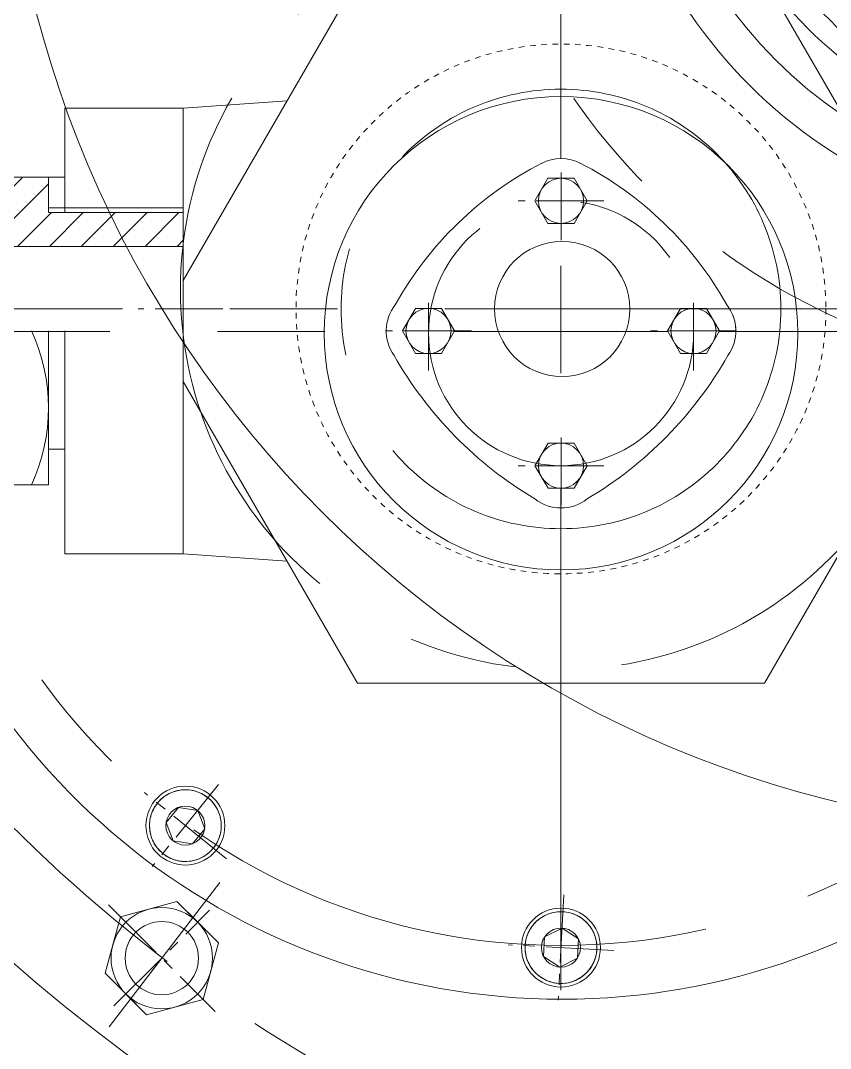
# Model space of a CAD drawing. Header units: inches. Extents: x 0 to 26418, y 0 to 20128.
# Drawn here: x 3872.7 to 4016.3, y 3494.4 to 3676.8 of the extents above; entities that cross this region are included whole.
import ezdxf

# ---------------------------------------------------------------- set-up
doc = ezdxf.new("R2010")
doc.units = ezdxf.units.IN
doc.header["$MEASUREMENT"] = 0
doc.set_wipeout_variables(frame=1)
for name, pattern in [('ACAD_ISO02W100', [15, 12, -3]), ('CENTER', [50.800000000000004, 31.75, -6.35, 6.35, -6.35]), ('点画线', [18, 12, -2, 2, -2]), ('虚线', [2, 1, -1])]:
    doc.linetypes.add(name, pattern=pattern)
for name, color, linetype, lineweight in [('CAXA1', 5, 'CENTER', 5), ('EB0', 7, 'Continuous', 5), ('中心线层', 5, 'CENTER', 5), ('剖面线层', 4, 'Continuous', 5), ('细实线层', 7, 'Continuous', 5), ('虚线层', 6, 'ACAD_ISO02W100', 5)]:
    doc.layers.add(name, color=color, linetype=linetype, lineweight=lineweight)

msp = doc.modelspace()

# ---------------------------------------------------------------- hatches: boundary and pattern name
at = {"layer": '剖面线层', "linetype": 'Continuous', "lineweight": 5}
h = msp.add_hatch(dxfattribs=at)
h.set_pattern_fill('无图案', scale=4, angle=45, style=0, pattern_type=0)
h.set_pattern_definition([(45, (3968.513173827108, 3625.584864939546), (-2.82842712474619, 2.82842712474619), [])])
edge = h.paths.add_edge_path(flags=0)
edge.add_line((3901.513173827108, 3636.681391284435), (3891.811693378047, 3636.681391284435))
edge.add_line((3901.513173827108, 3642.681391284435), (3901.513173827108, 3636.681391284435))
edge.add_line((3892.922441676397, 3642.681391284435), (3901.513173826177, 3642.681391284435))
edge.add_arc((3968.513173827108, 3625.584864939546), 77.49999999999335, 167.2557037164786, 171.7680417789474)
edge.add_line((3844.583173826475, 3636.681391284435), (3844.583173826475, 3638.564695275881))
edge.add_line((3891.811693377931, 3636.681391284435), (3844.583173826969, 3636.681391284435))
edge.add_arc((3968.513173827108, 3625.584864939546), 77.49999999999335, 167.2557037164786, 171.7680417789474)
edge.add_line((3880.513173826177, 3642.681391284435), (3892.922441676397, 3642.681391284435))
edge.add_line((3877.613173826735, 3642.681391284435), (3880.51317382673, 3642.681391284435))
edge.add_line((3877.613173826735, 3643.504729064572), (3877.613173826735, 3642.681391284464))
edge.add_line((3877.613173826735, 3648.961191503779), (3877.613173826735, 3643.504729064673))
edge.add_line((3864.613173826735, 3648.961191503779), (3877.613173826735, 3648.961191503779))
edge.add_line((3864.613173826735, 3646.581391284516), (3864.613173826735, 3648.961191503721))
edge.add_line((3860.613173826735, 3646.581391284516), (3864.613173826735, 3646.581391284516))
edge.add_line((3858.613173826735, 3646.581391284516), (3860.613173826735, 3646.581391284516))
edge.add_line((3842.613173826735, 3646.581391284516), (3858.613173826735, 3646.581391284516))
edge.add_line((3842.613173826735, 3645.931391284551), (3842.613173826735, 3646.581391284545))
edge.add_line((3842.613173826735, 3641.431391284493), (3842.613173826735, 3645.931391284493))
edge.add_line((3844.583173826475, 3641.431391284493), (3842.613173826473, 3641.431391284493))
edge.add_line((3844.583173826475, 3640.80361269954), (3844.583173826475, 3641.43139128458))
edge.add_arc((3843.620816003669, 3639.68415398766), 1.476252142177474, 310.6844470242543, 409.3155529757922)

# ---------------------------------------------------------------- linework, layer by layer
at = {"color": 7, "lineweight": 5}
for p, q in [((3901.513173827108, 3630.637460832525), (3932.428782002207, 3684.184864939697)), ((4004.597565651078, 3684.184864939697), (4035.513173826177, 3630.637460832525)), ((3901.513173827108, 3661.235100523842), (3880.513173826177, 3661.235100523842)), ((3880.513173826177, 3661.235100523842), (3880.513173826177, 3642.681391284435)), ((3901.513173827108, 3661.235100523842), (3919.938603617389, 3662.551241381251)), ((3901.513173827108, 3661.235100523842), (3901.513173827108, 3582.134629355493)), ((3880.513173826177, 3648.961191503779), (3864.613173826735, 3648.961191503779)), ((3877.613173826735, 3648.961191503779), (3877.613173826735, 3642.681391284435)), ((3877.613173826735, 3648.961191503779), (3877.613173826735, 3642.681391284435)), ((3877.613173826735, 3642.681391284435), (3901.513173827108, 3642.681391284435)), ((3837.479754858788, 3636.681391284435), (3901.509754859049, 3636.681391284435)), ((3877.613173826735, 3621.681391284493), (3877.613173826735, 3594.401591065206)), ((3880.513173826177, 3621.684864939639), (3880.513173826177, 3582.134629355493)), ((3932.428782002207, 3559.184864939639), (3901.513173827108, 3612.732269046811)), ((4035.513173826177, 3612.732269046811), (4004.597565651078, 3559.184864939639)), ((3880.513173826177, 3600.681391284551), (3877.613173826735, 3600.681391284551)), ((3877.613173826735, 3594.401591065206), (3864.613173826735, 3594.401591065206)), ((3901.513173827108, 3582.134629355493), (3880.513173826177, 3582.134629355493)), ((3901.513173827108, 3582.134629355493), (3919.938603617389, 3580.818488498085)), ((4004.597565651078, 3559.184864939639), (3932.428782002207, 3559.184864939639)), ((3897.893402860638, 3538.844891850295), (3897.640010839466, 3538.628474619688)), ((3898.157774019193, 3539.047750974872), (3897.893402860638, 3538.844891850295)), ((3898.432399692152, 3539.236495970615), (3898.157774019193, 3539.047750974872)), ((3898.71652715015, 3539.41060950064), (3898.432399692152, 3539.236495970615)), ((3899.009377618458, 3539.569614331977), (3898.71652715015, 3539.41060950064)), ((3899.310148416225, 3539.713074643555), (3899.009377618458, 3539.569614331977)), ((3899.618015150677, 3539.84059722033), (3899.310148416225, 3539.713074643555)), ((3899.932133980233, 3539.951832531818), (3899.618015150677, 3539.84059722033)), ((3900.251643926974, 3540.046475689957), (3899.932133980233, 3539.951832531818)), ((3900.57566923755, 3540.124267284217), (3900.251643926974, 3540.046475689957)), ((3900.903321779471, 3540.184994093416), (3900.57566923755, 3540.124267284217)), ((3901.233703481171, 3540.228489669605), (3900.903321779471, 3540.184994093416)), ((3901.56590878791, 3540.254634794296), (3901.233703481171, 3540.228489669605)), ((3901.899027149331, 3540.263357805595), (3901.56590878791, 3540.254634794296)), ((3902.232145510752, 3540.254634794296), (3901.899027149331, 3540.263357805595)), ((3902.56435081749, 3540.228489669605), (3902.232145510752, 3540.254634794296)), ((3902.894732519191, 3540.184994093416), (3902.56435081749, 3540.228489669605)), ((3903.222385061111, 3540.124267284217), (3902.894732519191, 3540.184994093416)), ((3903.546410371687, 3540.046475689957), (3903.222385061111, 3540.124267284217)), ((3903.865920318428, 3539.951832531818), (3903.546410371687, 3540.046475689957)), ((3904.180039147984, 3539.84059722033), (3903.865920318428, 3539.951832531818)), ((3904.487905882437, 3539.713074643555), (3904.180039147984, 3539.84059722033)), ((3904.788676680203, 3539.569614331977), (3904.487905882437, 3539.713074643555)), ((3905.081527149443, 3539.41060950064), (3904.788676680203, 3539.569614331977)), ((3905.365654607441, 3539.236495970615), (3905.081527149443, 3539.41060950064)), ((3905.6402802804, 3539.047750974872), (3905.365654607441, 3539.236495970615)), ((3905.904651438024, 3538.844891850295), (3905.6402802804, 3539.047750974872)), ((3906.158043459196, 3538.628474619688), (3905.904651438024, 3538.844891850295)), ((3905.904651438024, 3538.844891850295), (3905.904651438024, 3538.844891850295)), ((3896.386775454644, 3537.080857805658), (3896.227770622957, 3536.78800733636)), ((3896.560888984378, 3537.364985263423), (3896.386775454644, 3537.080857805658)), ((3896.749633980121, 3537.63961093644), (3896.560888984378, 3537.364985263423)), ((3896.952493105221, 3537.903982094588), (3896.749633980121, 3537.63961093644)), ((3897.168910334956, 3538.157374115003), (3896.952493105221, 3537.903982094588)), ((3896.952493105221, 3537.903982094588), (3896.952493105221, 3537.903982094588)), ((3897.398292487625, 3538.399092467892), (3897.168910334956, 3538.157374115003)), ((3897.640010839466, 3538.628474619688), (3897.398292487625, 3538.399092467892)), ((3900.6576041562, 3537.132375268889), (3898.477574373733, 3534.440262688598)), ((3904.079056932729, 3536.590470385953), (3900.6576041562, 3537.132375268889)), ((3906.399761811968, 3538.399092467892), (3906.158043459196, 3538.628474619688)), ((3906.629143963706, 3538.157374115003), (3906.399761811968, 3538.399092467892)), ((3906.845561194371, 3537.903982094588), (3906.629143963706, 3538.157374115003)), ((3907.04842031854, 3537.63961093644), (3906.845561194371, 3537.903982094588)), ((3907.237165314283, 3537.364985263423), (3907.04842031854, 3537.63961093644)), ((3907.411278844949, 3537.080857805658), (3907.237165314283, 3537.364985263423)), ((3907.570283675704, 3536.78800733636), (3907.411278844949, 3537.080857805658)), ((3895.673117670368, 3535.221715717617), (3895.612390861984, 3534.894063175522)), ((3895.750909265269, 3535.545741027786), (3895.673117670368, 3535.221715717617)), ((3895.845552423175, 3535.865250974702), (3895.750909265269, 3535.545741027786)), ((3895.95678773443, 3536.179369804549), (3895.845552423175, 3535.865250974702)), ((3896.084310311962, 3536.487236538826), (3895.95678773443, 3536.179369804549)), ((3896.227770622957, 3536.78800733636), (3896.084310311962, 3536.487236538826)), ((3904.079056932729, 3536.590470385953), (3905.320479924928, 3533.356452922552)), ((3907.713743987631, 3536.487236538826), (3907.570283675704, 3536.78800733636)), ((3907.841266564231, 3536.179369804549), (3907.713743987631, 3536.487236538826)), ((3907.952501875486, 3535.865250974702), (3907.841266564231, 3536.179369804549)), ((3908.047145034324, 3535.545741027786), (3907.952501875486, 3535.865250974702)), ((3908.124936628293, 3535.221715717617), (3908.047145034324, 3535.545741027786)), ((3908.185663437609, 3534.894063175522), (3908.124936628293, 3535.221715717617)), ((3895.542750161279, 3534.231476167025), (3895.534027150039, 3533.898357805662)), ((3895.534027150039, 3533.898357805662), (3895.542750161279, 3533.565239444183)), ((3895.568895285156, 3534.563681474346), (3895.542750161279, 3534.231476167025)), ((3895.542750161279, 3533.565239444183), (3895.568895285156, 3533.233034136979)), ((3895.612390861984, 3534.894063175522), (3895.568895285156, 3534.563681474346)), ((3899.718997366864, 3531.206245225371), (3898.477574373733, 3534.440262688598)), ((3899.718997366864, 3531.206245225371), (3898.477574373733, 3534.440262688598)), ((3905.320479924928, 3533.356452922552), (3903.140450142462, 3530.664340342261)), ((3908.229159013506, 3534.563681474346), (3908.185663437609, 3534.894063175522)), ((3908.255304138314, 3534.231476167025), (3908.229159013506, 3534.563681474346)), ((3908.229159013506, 3533.233034136979), (3908.255304138314, 3533.565239444183)), ((3908.264027149554, 3533.898357805662), (3908.255304138314, 3534.231476167025)), ((3908.255304138314, 3533.565239444183), (3908.264027149554, 3533.898357805662)), ((3895.568895285156, 3533.233034136979), (3895.612390861984, 3532.902652435628)), ((3895.612390861984, 3532.902652435628), (3895.673117670368, 3532.574999893591)), ((3895.673117670368, 3532.574999893591), (3895.750909265269, 3532.250974583597)), ((3895.750909265269, 3532.250974583597), (3895.845552423175, 3531.931464636448)), ((3895.845552423175, 3531.931464636448), (3895.95678773443, 3531.617345806834)), ((3895.95678773443, 3531.617345806834), (3896.084310311962, 3531.309479072323)), ((3907.713743987631, 3531.309479072323), (3907.841266564231, 3531.617345806834)), ((3907.841266564231, 3531.617345806834), (3907.952501875486, 3531.931464636448)), ((3907.952501875486, 3531.931464636448), (3908.047145034324, 3532.250974583597)), ((3908.047145034324, 3532.250974583597), (3908.124936628293, 3532.574999893591)), ((3908.124936628293, 3532.574999893591), (3908.185663437609, 3532.902652435628)), ((3908.185663437609, 3532.902652435628), (3908.229159013506, 3533.233034136979)), ((3896.084310311962, 3531.309479072323), (3896.227770622957, 3531.00870827479)), ((3896.227770622957, 3531.00870827479), (3896.386775454644, 3530.715857805492)), ((3896.386775454644, 3530.715857805492), (3896.560888984378, 3530.431730347785)), ((3896.560888984378, 3530.431730347785), (3896.749633980121, 3530.157104674709)), ((3896.749633980121, 3530.157104674709), (3896.952493105221, 3529.89273351662)), ((3896.952493105221, 3529.89273351662), (3897.168910334956, 3529.639341496147)), ((3899.718997366864, 3531.206245225371), (3903.140450142462, 3530.664340342261)), ((3906.629143963706, 3529.639341496147), (3906.845561194371, 3529.89273351662)), ((3906.845561194371, 3529.89273351662), (3907.04842031854, 3530.157104674709)), ((3906.845561194371, 3529.89273351662), (3906.845561194371, 3529.89273351662)), ((3907.04842031854, 3530.157104674709), (3907.237165314283, 3530.431730347785)), ((3907.237165314283, 3530.431730347785), (3907.411278844949, 3530.715857805492)), ((3907.411278844949, 3530.715857805492), (3907.570283675704, 3531.00870827479)), ((3907.570283675704, 3531.00870827479), (3907.713743987631, 3531.309479072323)), ((3897.168910334956, 3529.639341496147), (3897.398292487625, 3529.397623143258)), ((3897.398292487625, 3529.397623143258), (3897.640010839466, 3529.168240991462)), ((3897.640010839466, 3529.168240991462), (3897.893402860638, 3528.951823760913)), ((3897.893402860638, 3528.951823760913), (3898.157774019193, 3528.748964636453)), ((3898.157774019193, 3528.748964636453), (3898.432399692152, 3528.56021964071)), ((3898.432399692152, 3528.56021964071), (3898.71652715015, 3528.38610611051)), ((3898.71652715015, 3528.38610611051), (3899.009377618458, 3528.227101279173)), ((3899.009377618458, 3528.227101279173), (3899.310148416225, 3528.083640967769)), ((3899.310148416225, 3528.083640967769), (3899.618015150677, 3527.956118391053)), ((3899.618015150677, 3527.956118391053), (3899.932133980233, 3527.844883079332)), ((3903.865920318428, 3527.844883079332), (3904.180039147984, 3527.956118391053)), ((3904.180039147984, 3527.956118391053), (3904.487905882437, 3528.083640967769)), ((3904.487905882437, 3528.083640967769), (3904.788676680203, 3528.227101279173)), ((3904.788676680203, 3528.227101279173), (3905.081527149443, 3528.38610611051)), ((3905.081527149443, 3528.38610611051), (3905.365654607441, 3528.56021964071)), ((3905.365654607441, 3528.56021964071), (3905.6402802804, 3528.748964636453)), ((3905.6402802804, 3528.748964636453), (3905.904651438024, 3528.951823760913)), ((3905.904651438024, 3528.951823760913), (3906.158043459196, 3529.168240991462)), ((3906.158043459196, 3529.168240991462), (3906.399761811968, 3529.397623143258)), ((3906.399761811968, 3529.397623143258), (3906.629143963706, 3529.639341496147)), ((3899.932133980233, 3527.844883079332), (3900.251643926974, 3527.750239921193)), ((3900.251643926974, 3527.750239921193), (3900.57566923755, 3527.672448326933)), ((3900.57566923755, 3527.672448326933), (3900.903321779471, 3527.611721517734)), ((3900.903321779471, 3527.611721517734), (3901.233703481171, 3527.568225941545)), ((3901.233703481171, 3527.568225941545), (3901.56590878791, 3527.542080816912)), ((3901.56590878791, 3527.542080816912), (3901.899027149331, 3527.533357805555)), ((3901.899027149331, 3527.533357805555), (3902.232145510752, 3527.542080816912)), ((3902.232145510752, 3527.542080816912), (3902.56435081749, 3527.568225941545)), ((3902.56435081749, 3527.568225941545), (3902.894732519191, 3527.611721517734)), ((3902.894732519191, 3527.611721517734), (3903.222385061111, 3527.672448326933)), ((3903.222385061111, 3527.672448326933), (3903.546410371687, 3527.750239921193)), ((3903.546410371687, 3527.750239921193), (3903.865920318428, 3527.844883079332)), ((3900.40749198864, 3520.422937703884), (3890.369296344135, 3517.733211287338)), ((3890.369296344135, 3517.733211287338), (3895.388394166853, 3519.078074495524)), ((3895.388394166853, 3519.078074495524), (3900.40749198864, 3520.422937703884)), ((3895.388394166853, 3519.078074495524), (3895.388394166853, 3519.078074495524)), ((3900.40749198864, 3520.422937703884), (3900.40749198864, 3520.422937703884)), ((3900.40749198864, 3520.422937703884), (3904.081726603348, 3516.7487030897)), ((3907.755961217124, 3513.074468475458), (3900.40749198864, 3520.422937703884)), ((3890.369296344135, 3517.733211287338), (3887.679569928113, 3507.695015642542)), ((3889.024433136124, 3512.714113464969), (3890.369296344135, 3517.733211287338)), ((3890.369296344135, 3517.733211287338), (3890.369296344135, 3517.733211287338)), ((3964.254157517243, 3516.98422631672), (3964.012439164471, 3516.754844164691)), ((3964.507549537484, 3517.200643547095), (3964.254157517243, 3516.98422631672)), ((3964.771920696039, 3517.403502671671), (3964.507549537484, 3517.200643547095)), ((3965.046546368997, 3517.592247667472), (3964.771920696039, 3517.403502671671)), ((3965.330673826996, 3517.766361197498), (3965.046546368997, 3517.592247667472)), ((3965.623524296235, 3517.92536602901), (3965.330673826996, 3517.766361197498)), ((3965.924295093071, 3518.068826340413), (3965.623524296235, 3517.92536602901)), ((3966.232161827523, 3518.196348917129), (3965.924295093071, 3518.068826340413)), ((3966.546280657079, 3518.307584228617), (3966.232161827523, 3518.196348917129)), ((3966.865790604752, 3518.402227386815), (3966.546280657079, 3518.307584228617)), ((3967.189815914396, 3518.480018981075), (3966.865790604752, 3518.402227386815)), ((3967.517468456317, 3518.540745790274), (3967.189815914396, 3518.480018981075)), ((3967.847850158017, 3518.584241366404), (3967.517468456317, 3518.540745790274)), ((3968.180055464756, 3518.610386491096), (3967.847850158017, 3518.584241366404)), ((3968.513173827108, 3518.619109502452), (3968.180055464756, 3518.610386491096)), ((3968.846292188529, 3518.610386491096), (3968.513173827108, 3518.619109502452)), ((3969.178497495267, 3518.584241366404), (3968.846292188529, 3518.610386491096)), ((3968.846292188529, 3518.610386491096), (3968.846292188529, 3518.610386491096)), ((3969.508879196968, 3518.540745790274), (3969.178497495267, 3518.584241366404)), ((3969.836531738888, 3518.480018981075), (3969.508879196968, 3518.540745790274)), ((3970.160557048533, 3518.402227386815), (3969.836531738888, 3518.480018981075)), ((3970.480066996206, 3518.307584228617), (3970.160557048533, 3518.402227386815)), ((3970.794185825761, 3518.196348917129), (3970.480066996206, 3518.307584228617)), ((3971.102052560214, 3518.068826340413), (3970.794185825761, 3518.196348917129)), ((3971.402823357981, 3517.92536602901), (3971.102052560214, 3518.068826340413)), ((3971.69567382722, 3517.766361197498), (3971.402823357981, 3517.92536602901)), ((3971.979801285218, 3517.592247667472), (3971.69567382722, 3517.766361197498)), ((3972.254426958177, 3517.403502671671), (3971.979801285218, 3517.592247667472)), ((3972.518798115801, 3517.200643547095), (3972.254426958177, 3517.403502671671)), ((3972.772190136041, 3516.98422631672), (3972.518798115801, 3517.200643547095)), ((3973.013908488814, 3516.754844164691), (3972.772190136041, 3516.98422631672)), ((3904.081726603348, 3516.7487030897), (3904.081726603348, 3516.7487030897)), ((3904.081726603348, 3516.7487030897), (3907.755961217124, 3513.074468475458)), ((3962.841917299803, 3515.143759033393), (3962.698456988808, 3514.842988235626)), ((3963.00092213149, 3515.436609502457), (3962.841917299803, 3515.143759033393)), ((3963.175035662156, 3515.720736960398), (3963.00092213149, 3515.436609502457)), ((3963.363780656967, 3515.995362633298), (3963.175035662156, 3515.720736960398)), ((3963.566639782067, 3516.259733791388), (3963.363780656967, 3515.995362633298)), ((3963.783057012733, 3516.513125811861), (3963.566639782067, 3516.259733791388)), ((3964.012439164471, 3516.754844164691), (3963.783057012733, 3516.513125811861)), ((3968.694470897455, 3515.713463686739), (3965.607933757964, 3514.140794463264)), ((3968.694470897455, 3515.713463686739), (3971.599710966598, 3513.82677872582)), ((3973.243290640552, 3516.513125811861), (3973.013908488814, 3516.754844164691)), ((3973.459707871217, 3516.259733791388), (3973.243290640552, 3516.513125811861)), ((3973.662566996317, 3515.995362633298), (3973.459707871217, 3516.259733791388)), ((3973.851311991129, 3515.720736960398), (3973.662566996317, 3515.995362633298)), ((3974.025425521795, 3515.436609502457), (3973.851311991129, 3515.720736960398)), ((3974.184430353481, 3515.143759033393), (3974.025425521795, 3515.436609502457)), ((3974.327890664477, 3514.842988235626), (3974.184430353481, 3515.143759033393)), ((3962.287264348146, 3513.577467414417), (3962.22653753883, 3513.24981487238)), ((3962.365055942114, 3513.901492724585), (3962.287264348146, 3513.577467414417)), ((3962.459699100953, 3514.221002671734), (3962.365055942114, 3513.901492724585)), ((3962.570934412207, 3514.535121501348), (3962.459699100953, 3514.221002671734)), ((3962.698456988808, 3514.842988235626), (3962.570934412207, 3514.535121501348)), ((3965.607933757964, 3514.140794463264), (3965.426636686686, 3510.681440279045)), ((3971.599710966598, 3513.82677872582), (3971.418413896251, 3510.367424541543)), ((3974.455413241077, 3514.535121501348), (3974.327890664477, 3514.842988235626)), ((3974.566648553263, 3514.221002671734), (3974.455413241077, 3514.535121501348)), ((3974.66129171117, 3513.901492724585), (3974.566648553263, 3514.221002671734)), ((3974.739083305139, 3513.577467414417), (3974.66129171117, 3513.901492724585)), ((3974.799810114454, 3513.24981487238), (3974.739083305139, 3513.577467414417)), ((3887.679569928113, 3507.695015642542), (3889.024433136124, 3512.714113464969)), ((3889.024433136124, 3512.714113464969), (3889.024433136124, 3512.714113464969)), ((3905.066234801102, 3503.03627283072), (3907.755961217124, 3513.074468475458)), ((3907.755961217124, 3513.074468475458), (3906.411098009113, 3508.055370653089)), ((3907.755961217124, 3513.074468475458), (3907.755961217124, 3513.074468475458)), ((3962.156896838125, 3512.587227863999), (3962.148173826884, 3512.25410950252)), ((3962.148173826884, 3512.25410950252), (3962.156896838125, 3511.920991140983)), ((3962.183041962001, 3512.919433171203), (3962.156896838125, 3512.587227863999)), ((3962.156896838125, 3512.587227863999), (3962.156896838125, 3512.587227863999)), ((3962.156896838125, 3511.920991140983), (3962.183041962001, 3511.588785833836)), ((3962.22653753883, 3513.24981487238), (3962.183041962001, 3512.919433171203)), ((3962.183041962001, 3511.588785833836), (3962.22653753883, 3511.258404132427)), ((3974.843305690352, 3512.919433171203), (3974.799810114454, 3513.24981487238)), ((3974.799810114454, 3511.258404132427), (3974.843305690352, 3511.588785833836)), ((3974.869450816091, 3512.587227863999), (3974.843305690352, 3512.919433171203)), ((3974.843305690352, 3511.588785833836), (3974.869450816091, 3511.920991140983)), ((3974.878173827331, 3512.25410950252), (3974.869450816091, 3512.587227863999)), ((3974.869450816091, 3511.920991140983), (3974.878173827331, 3512.25410950252)), ((3974.869450816091, 3511.920991140983), (3974.869450816091, 3511.920991140983)), ((3962.22653753883, 3511.258404132427), (3962.287264348146, 3510.93075159039)), ((3962.287264348146, 3510.93075159039), (3962.365055942114, 3510.606726280396)), ((3962.365055942114, 3510.606726280396), (3962.459699100021, 3510.287216333306)), ((3962.459699100021, 3510.287216333306), (3962.570934412207, 3509.973097503634)), ((3962.570934412207, 3509.973097503634), (3962.698456988808, 3509.665230769356)), ((3962.698456988808, 3509.665230769356), (3962.841917299803, 3509.364459971647)), ((3968.33187675583, 3508.794755318243), (3965.426636686686, 3510.681440279045)), ((3968.33187675583, 3508.794755318243), (3965.426636686686, 3510.681440279045)), ((3968.33187675583, 3508.794755318243), (3971.418413896251, 3510.367424541543)), ((3974.184430353481, 3509.364459971647), (3974.327890664477, 3509.665230769356)), ((3974.327890664477, 3509.665230769356), (3974.455413241077, 3509.973097503634)), ((3974.455413241077, 3509.973097503634), (3974.566648553263, 3510.287216333306)), ((3974.566648553263, 3510.287216333306), (3974.66129171117, 3510.606726280396)), ((3974.66129171117, 3510.606726280396), (3974.739083305139, 3510.93075159039)), ((3974.739083305139, 3510.93075159039), (3974.799810114454, 3511.258404132427)), ((3906.411098009113, 3508.055370653089), (3905.066234801102, 3503.03627283072)), ((3906.411098009113, 3508.055370653089), (3906.411098009113, 3508.055370653089)), ((3962.841917299803, 3509.364459971647), (3963.00092213149, 3509.071609502525)), ((3963.00092213149, 3509.071609502525), (3963.175035662156, 3508.787482044584)), ((3963.175035662156, 3508.787482044584), (3963.363780656967, 3508.512856371567)), ((3963.363780656967, 3508.512856371567), (3963.566639782067, 3508.248485213419)), ((3963.566639782067, 3508.248485213419), (3963.783057012733, 3507.995093193004)), ((3963.783057012733, 3507.995093193004), (3964.012439164471, 3507.75337484029)), ((3973.013908488814, 3507.75337484029), (3973.243290640552, 3507.995093193004)), ((3973.243290640552, 3507.995093193004), (3973.459707871217, 3508.248485213419)), ((3973.459707871217, 3508.248485213419), (3973.662566996317, 3508.512856371567)), ((3973.662566996317, 3508.512856371567), (3973.851311991129, 3508.787482044584)), ((3973.851311991129, 3508.787482044584), (3974.025425521795, 3509.071609502525)), ((3974.025425521795, 3509.071609502525), (3974.184430353481, 3509.364459971647)), ((3891.35380454189, 3504.020781028358), (3887.679569928113, 3507.695015642542)), ((3887.679569928113, 3507.695015642542), (3887.679569928113, 3507.695015642542)), ((3887.679569928113, 3507.695015642542), (3895.028039155666, 3500.346546414175)), ((3964.012439164471, 3507.75337484029), (3964.254157517243, 3507.523992688261)), ((3964.254157517243, 3507.523992688261), (3964.507549537484, 3507.307575457712)), ((3964.507549537484, 3507.307575457712), (3964.771920696039, 3507.104716333311)), ((3964.771920696039, 3507.104716333311), (3965.046546368997, 3506.915971337509)), ((3965.046546368997, 3506.915971337509), (3965.330673826996, 3506.741857807368)), ((3965.330673826996, 3506.741857807368), (3965.623524296235, 3506.58285297603)), ((3965.623524296235, 3506.58285297603), (3965.924295093071, 3506.439392664627)), ((3965.924295093071, 3506.439392664627), (3966.232161827523, 3506.311870087852)), ((3966.232161827523, 3506.311870087852), (3966.546280657079, 3506.20063477619)), ((3966.546280657079, 3506.20063477619), (3966.865790604752, 3506.105991618225)), ((3966.865790604752, 3506.105991618225), (3967.189815914396, 3506.028200023732)), ((3967.189815914396, 3506.028200023732), (3967.517468456317, 3505.967473214533)), ((3969.508879196968, 3505.967473214533), (3969.836531738888, 3506.028200023732)), ((3969.836531738888, 3506.028200023732), (3970.160557048533, 3506.105991618225)), ((3970.160557048533, 3506.105991618225), (3970.480066996206, 3506.20063477619)), ((3970.480066996206, 3506.20063477619), (3970.794185825761, 3506.311870087852)), ((3970.794185825761, 3506.311870087852), (3971.102052560214, 3506.439392664627)), ((3971.102052560214, 3506.439392664627), (3971.402823357981, 3506.58285297603)), ((3971.402823357981, 3506.58285297603), (3971.69567382722, 3506.741857807368)), ((3971.69567382722, 3506.741857807368), (3971.979801285218, 3506.915971337509)), ((3971.979801285218, 3506.915971337509), (3972.254426958177, 3507.104716333311)), ((3972.254426958177, 3507.104716333311), (3972.518798115801, 3507.307575457712)), ((3972.518798115801, 3507.307575457712), (3972.772190136041, 3507.523992688261)), ((3972.772190136041, 3507.523992688261), (3973.013908488814, 3507.75337484029)), ((3967.517468456317, 3505.967473214533), (3967.847850158017, 3505.923977638403)), ((3967.847850158017, 3505.923977638403), (3968.180055464756, 3505.897832513711)), ((3968.180055464756, 3505.897832513711), (3968.513173827108, 3505.889109502355)), ((3968.513173827108, 3505.889109502355), (3968.846292188529, 3505.897832513711)), ((3968.846292188529, 3505.897832513711), (3969.178497495267, 3505.923977638403)), ((3969.178497495267, 3505.923977638403), (3969.508879196968, 3505.967473214533)), ((3895.028039155666, 3500.346546414175), (3891.35380454189, 3504.020781028358)), ((3895.028039155666, 3500.346546414175), (3905.066234801102, 3503.03627283072)), ((3905.066234801102, 3503.03627283072), (3900.047136977453, 3501.69140962236)), ((3905.066234801102, 3503.03627283072), (3905.066234801102, 3503.03627283072)), ((3900.047136977453, 3501.69140962236), (3895.028039155666, 3500.346546414175)), ((3900.047136977453, 3501.69140962236), (3900.047136977453, 3501.69140962236)), ((3895.028039155666, 3500.346546414175), (3895.028039155666, 3500.346546414175))]:
    msp.add_line(p, q, dxfattribs=at)
for centre, radius in [((4063.517564495232, 3726.75108229827), 87), ((4063.517564495232, 3726.661349208368), 80.5), ((3968.520354243133, 3621.276327401324), 41.99999999999999), ((3968.722011006575, 3625.584864939546), 12), ((3901.899027149331, 3533.898357805662), 7), ((3901.899027149331, 3533.898357805662), 3.464101615137754), ((3897.717765572619, 3510.384742058913), 8.999999999999998), ((3968.513173827108, 3512.25410950252), 7), ((3897.717765572619, 3510.384742058913), 6.499999999999999), ((3968.513173827108, 3512.25410950252), 3.464101615137754)]:
    msp.add_circle(centre, radius, dxfattribs=at)
for centre, radius, start, end in [((4063.778254434604, 3976.786161179521), 582.5000000000001, 301.3557931603836, 238.5850138831211), ((4063.248093216818, 3976.786161179521), 546.0000000000002, 303.5084241425386, 236.5560396315401), ((4063.517564495232, 3726.786161179579), 289.9999999999993, 148.6687488314908, 31.33325685729969), ((3968.520414224964, 3644.776327401382), 7.502548074530647, 62.46705809617345, 117.5329419038266), ((3945.023905637812, 3621.684864939639), 7.502548074530735, 141.8729068331067, 215.4367905837183), ((3992.016319518115, 3621.684850773291), 7.50303140628839, 324.5659686932902, 38.1243338957857), ((3992.016802849386, 3621.684864939639), 7.502548074531023, 358.3404498498127, 22.16227321647643), ((3845.105361326735, 3608.041491174879), 32.50781249999906, 335.1913976050892, 24.80860239491084), ((3968.520414224964, 3597.776327401441), 7.502548074530865, 231.8761808692872, 308.1238191307127), ((3901.899027149331, 3533.898357805662), 6.364999999999999, 51.0000000025958, 231.0000000025958), ((3901.899027149331, 3533.898357805662), 6.364999999999999, 231.0000000025958, 51.0000000025958), ((3968.513173827108, 3512.25410950252), 6.365000000000002, 86.99999999955851, 266.9999999995585), ((3968.513173827108, 3512.25410950252), 6.364999999999999, 266.9999999995585, 86.99999999955851)]:
    msp.add_arc(centre, radius, start, end, dxfattribs=at)
msp.add_point((3968.513173827108, 3625.584864939546), dxfattribs=at)
at = {"layer": 'CAXA1', "linetype": 'CENTER', "lineweight": 5, "ltscale": 3}
for p, q in [((3968.513173827108, 3747.560201183701), (3968.513173827108, 3504.697274154675)), ((3793.271959036726, 3621.584864939662), (4163.959446879242, 3621.584864939662)), ((3907.994294194642, 3523.777374905226), (3888.352077456329, 3498.179139672412))]:
    msp.add_line(p, q, dxfattribs=at)
for centre, radius in [((4063.778254434604, 3976.786161179521), 565), ((4063.517564495232, 3726.661349208368), 112.5), ((4063.517564495232, 3726.661349208368), 72.49999999999999), ((3968.513173827108, 3626.128737669188), 113.5), ((3968.513173827108, 3629.079943820875), 67.5)]:
    msp.add_circle(centre, radius, dxfattribs=at)
msp.add_arc((4063.517564495232, 3726.786161179579), 272.5000000000001, 148.6692551225773, 31.33337963512468, dxfattribs=at)
at = {"layer": '中心线层', "color": 7, "linetype": '点画线', "lineweight": 5}
for p, q in [((3908.513173826177, 3625.584864939546), (3893.513173827108, 3625.584864939546)), ((3968.512011006612, 3568.68486495227), (3968.512011006612, 3548.084864939604)), ((3907.792612612385, 3541.17632973466), (3896.005441687208, 3526.620385876548)), ((3909.17699907827, 3528.004772343423), (3894.621055220392, 3539.791943267727)), ((3969.003300056931, 3521.606275095471), (3968.023047596354, 3502.901943909511)), ((3888.247976000559, 3519.854531630973), (3907.187555144679, 3500.914952487027)), ((3889.232484198313, 3501.899460684724), (3906.203046946924, 3518.87002343316)), ((3977.865339419942, 3511.763983272173), (3959.161008233342, 3512.744235732634))]:
    msp.add_line(p, q, dxfattribs=at)
at = {"layer": '细实线层', "color": 7, "linetype": 'Continuous', "lineweight": 5}
msp.add_line((3877.613173826735, 3643.504729064572), (3901.513173827108, 3643.504729064572), dxfattribs=at)
at = {"layer": '虚线层', "color": 7, "linetype": '虚线', "lineweight": 5}
msp.add_arc((4063.248093216818, 3976.786161179521), 546.0000000000036, 236.5560396315401, 303.5084241425386, dxfattribs=at)

# ---------------------------------------------------------------- next in the draw order: wipeouts: each hides what was drawn before it
at = {"color": 7, "lineweight": 5}
for points in [[(3968.5167940251163, 3640.776327131648), (3970.8261951018744, 3640.776327131648), (3970.8261951018744, 3640.776327131648), (3971.9808956402535, 3642.776327131648), (3971.9808956402535, 3642.776327131648), (3973.1355961786335, 3644.776327131648), (3973.1355961786335, 3644.776327131648), (3971.9808956402535, 3646.776327131648), (3971.9808956402535, 3646.776327131648), (3970.8261951018744, 3648.776327131648), (3970.8261951018744, 3648.776327131648), (3968.5167940251163, 3648.776327131648), (3968.5167940251163, 3648.776327131648), (3966.207392948357, 3648.776327131648), (3966.207392948357, 3648.776327131648), (3965.052692409978, 3646.776327131648), (3965.052692409978, 3646.776327131648), (3963.897991871599, 3644.776327131648), (3963.897991871599, 3644.776327131648), (3965.052692409978, 3642.776327131648), (3965.052692409978, 3642.776327131648), (3966.207392948357, 3640.776327131648), (3966.207392948357, 3640.776327131648)], [(3945.0239056378223, 3617.684864939581), (3947.3333067145813, 3617.684864939581), (3947.3333067145813, 3617.684864939581), (3948.4880072529604, 3619.684864939581), (3948.4880072529604, 3619.684864939581), (3949.6427077913395, 3621.684864939581), (3949.6427077913395, 3621.684864939581), (3948.4880072529604, 3623.684864939581), (3948.4880072529604, 3623.684864939581), (3947.3333067145813, 3625.684864939581), (3947.3333067145813, 3625.684864939581), (3945.0239056378223, 3625.684864939581), (3945.0239056378223, 3625.684864939581), (3942.714504561064, 3625.684864939581), (3942.714504561064, 3625.684864939581), (3941.559804022685, 3623.684864939581), (3941.559804022685, 3623.684864939581), (3940.405103484306, 3621.684864939581), (3940.405103484306, 3621.684864939581), (3941.559804022685, 3619.684864939581), (3941.559804022685, 3619.684864939581), (3942.714504561064, 3617.684864939581), (3942.714504561064, 3617.684864939581)], [(3992.0163195171963, 3617.684850773233), (3994.3257205939544, 3617.684850773233), (3994.3257205939544, 3617.684850773233), (3995.4804211323335, 3619.684850773233), (3995.4804211323335, 3619.684850773233), (3996.6351216707126, 3621.684850773233), (3996.6351216707126, 3621.684850773233), (3995.4804211323335, 3623.684850773233), (3995.4804211323335, 3623.684850773233), (3994.3257205939544, 3625.684850773233), (3994.3257205939544, 3625.684850773233), (3992.0163195171963, 3625.684850773233), (3992.0163195171963, 3625.684850773233), (3989.706918440437, 3625.684850773233), (3989.706918440437, 3625.684850773233), (3988.552217902058, 3623.684850773233), (3988.552217902058, 3623.684850773233), (3987.397517363679, 3621.684850773233), (3987.397517363679, 3621.684850773233), (3988.552217902058, 3619.684850773233), (3988.552217902058, 3619.684850773233), (3989.706918440437, 3617.684850773233), (3989.706918440437, 3617.684850773233)], [(3968.520414224044, 3593.776327401382), (3970.8298153008022, 3593.776327401382), (3970.8298153008022, 3593.776327401382), (3971.9845158391813, 3595.776327401382), (3971.9845158391813, 3595.776327401382), (3973.1392163775604, 3597.776327401382), (3973.1392163775604, 3597.776327401382), (3971.9845158391813, 3599.776327401382), (3971.9845158391813, 3599.776327401382), (3970.8298153008022, 3601.776327401382), (3970.8298153008022, 3601.776327401382), (3968.520414224044, 3601.776327401382), (3968.520414224044, 3601.776327401382), (3966.211013147285, 3601.776327401382), (3966.211013147285, 3601.776327401382), (3965.056312608906, 3599.7763274013814), (3965.056312608906, 3599.7763274013814), (3963.901612070527, 3597.776327401382), (3963.901612070527, 3597.776327401382), (3965.056312608906, 3595.776327401382), (3965.056312608906, 3595.776327401382), (3966.211013147285, 3593.776327401382), (3966.211013147285, 3593.776327401382)]]:
    msp.add_wipeout(points, dxfattribs=at)

# ---------------------------------------------------------------- next in the draw order: linework, layer by layer
for radius in [386.2614132895503, 194.1719280510769]:
    msp.add_circle((4063.517564495232, 3726.75108229827), radius, dxfattribs=at)
for centre, radius, start, end in [((4063.517564495232, 3726.661349208368), 122.5000000000001, 288.8191511434206, 164.8541404427496), ((3968.722011006575, 3625.584864939546), 122.5000000000001, 108.8191511434206, 344.8541404427495), ((3993.688764891725, 3595.916317529552), 62.46378723850711, 117.2199523282326, 150.8765555629688), ((3943.352063557271, 3595.916317529552), 62.46378723850714, 29.12344443703119, 62.78004767176738), ((3999.553377819385, 3651.844229427906), 69.77374370330685, 209.64269866922, 239.2596250670944), ((3937.487450629611, 3651.844229427906), 69.77374370330685, 300.7403749329056, 330.35730133078)]:
    msp.add_arc(centre, radius, start, end, dxfattribs=at)
msp.add_open_spline([(4478.58485438316, 4391.592761127552), (4443.494471209262, 4429.160570960707), (4363.329545714099, 4496.478745801939), (4220.70469199973, 4564.043566209945), (4063.246416033383, 4591.201159588277), (3902.942955164377, 4574.788250671741), (3750.863160473432, 4517.604130944394), (3617.583657220144, 4422.127550462535), (3512.803528092939, 4294.153185929911), (3444.249085054871, 4142.250155967876), (3415.605970105294, 3976.341171029123), (3435.066401044976, 3807.872147028783), (3495.95999742965, 3648.674377283297), (3597.189293652911, 3509.910840935115), (3731.639523283716, 3401.312361983856), (3890.723280538011, 3330.928436968633), (4063.69770762245, 3303.417889882677), (4238.957305129756, 3322.513383408816), (4404.477062524435, 3386.318552470865), (4548.5418333692, 3491.771157256718), (4661.394939418089, 3631.55037386702), (4734.58548235162, 3796.8585947402), (4752.871757205714, 3916.584161157004), (4754.537145805683, 3976.521080571093)], degree=3, knots=[0, 0, 0, 0, 6187.66602571643, 12450.35545818365, 18783.7763803084, 25175.55398044752, 31622.06567916289, 38124.71359481811, 44683.23785818888, 51298.55092183362, 57973.87072775419, 64697.01929391086, 71462.74865718019, 78273.5017955374, 85129.2788968426, 92030.08014527893, 98977.28584344212, 105969.7011519076, 113006.6229990649, 120087.9511856509, 127214.4959447548, 134386.4928486813, 141603.663266158, 141603.663266158, 141603.663266158, 141603.663266158], dxfattribs=at)
at = {"layer": 'CAXA1', "linetype": 'CENTER', "lineweight": 5, "ltscale": 3}
msp.add_line((3795.509754859049, 3625.584864939546), (4063.522200300496, 3625.584864939546), dxfattribs=at)
for centre, radius in [((4063.778254434604, 3976.786161179521), 540), ((3968.513173827108, 3625.584864939546), 38.99999999999999), ((3968.520354243133, 3621.276327401324), 23.5)]:
    msp.add_circle(centre, radius, dxfattribs=at)
at = {"layer": 'EB0', "color": 7, "lineweight": 5}
for p, q in [((3963.89799187253, 3644.776327131706), (3966.207392949283, 3648.776327131706)), ((3966.207392949283, 3648.776327131706), (3970.826195102788, 3648.776327131706)), ((3970.826195102788, 3648.776327131706), (3973.135596179541, 3644.776327131706)), ((3966.207392949283, 3640.776327131706), (3963.89799187253, 3644.776327131706)), ((3973.135596179541, 3644.776327131706), (3970.826195102788, 3640.776327131706)), ((3970.826195102788, 3640.776327131706), (3966.207392949283, 3640.776327131706)), ((3940.405103484306, 3621.684864939639), (3942.714504561059, 3625.684864939639)), ((3942.714504561059, 3625.684864939639), (3947.333306714565, 3625.684864939639)), ((3947.333306714565, 3625.684864939639), (3949.642707791317, 3621.684864939639)), ((3987.39751736461, 3621.684850773291), (3989.706918441363, 3625.684850773291)), ((3989.706918441363, 3625.684850773291), (3994.325720594868, 3625.684850773291)), ((3994.325720594868, 3625.684850773291), (3996.635121671621, 3621.684850773291)), ((3942.714504561059, 3617.684864939639), (3940.405103484306, 3621.684864939639)), ((3949.642707791317, 3621.684864939639), (3947.333306714565, 3617.684864939639)), ((3989.706918441363, 3617.684850773291), (3987.39751736461, 3621.684850773291)), ((3996.635121671621, 3621.684850773291), (3994.325720594868, 3617.684850773291)), ((3947.333306714565, 3617.684864939639), (3942.714504561059, 3617.684864939639)), ((3994.325720594868, 3617.684850773291), (3989.706918441363, 3617.684850773291)), ((3963.901612071458, 3597.776327401441), (3966.211013148211, 3601.776327401441)), ((3966.211013148211, 3601.776327401441), (3970.829815301716, 3601.776327401441)), ((3970.829815301716, 3601.776327401441), (3973.139216378469, 3597.776327401441)), ((3966.211013148211, 3593.776327401441), (3963.901612071458, 3597.776327401441)), ((3973.139216378469, 3597.776327401441), (3970.829815301716, 3593.776327401441)), ((3970.829815301716, 3593.776327401441), (3966.211013148211, 3593.776327401441))]:
    msp.add_line(p, q, dxfattribs=at)
for centre in [(3968.516794026036, 3644.776327131706), (3945.023905637812, 3621.684864939639), (3992.016319518115, 3621.684850773291), (3968.520414224964, 3597.776327401441)]:
    msp.add_circle(centre, 4, dxfattribs=at)
at = {"layer": '中心线层', "color": 7, "linetype": '点画线', "lineweight": 5}
for p, q in [((3968.516794026036, 3637.776327131706), (3968.516794026036, 3651.776327131706)), ((3976.135596179541, 3644.776327131706), (3960.89799187253, 3644.776327131706)), ((3945.023905637812, 3614.684864939639), (3945.023905637812, 3628.684864939639)), ((3992.016319518115, 3614.684850773291), (3992.016319518115, 3628.684850773291)), ((3952.642707791317, 3621.684864939639), (3937.405103484306, 3621.684864939639)), ((3999.635121671621, 3621.684850773291), (3984.39751736461, 3621.684850773291)), ((3968.520414224964, 3590.776327401441), (3968.520414224964, 3604.776327401441)), ((3976.139216378469, 3597.776327401441), (3960.901612071458, 3597.776327401441))]:
    msp.add_line(p, q, dxfattribs=at)
at = {"layer": '虚线层', "color": 7, "linetype": '虚线', "lineweight": 5}
msp.add_circle((3968.513173827108, 3625.584864939546), 47, dxfattribs=at)

doc.saveas('drawing.dxf')
